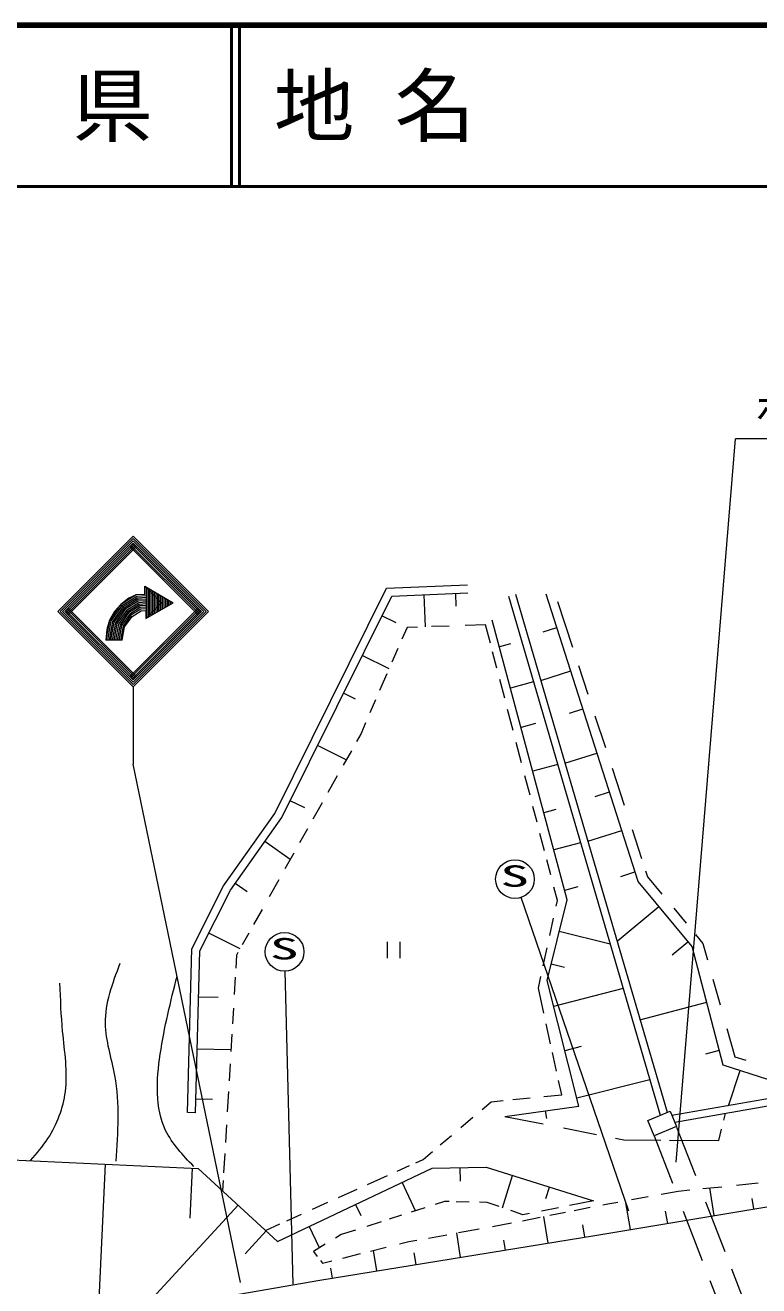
# Model space of a CAD drawing. Units: millimetres, scale not verified. Extents: x 40000 to 680000, y 20000 to 380000.
# Drawn here: x 354964 to 400452, y 301848 to 380000 of the extents above; entities that cross this region are included whole.
import ezdxf
from ezdxf.enums import TextEntityAlignment as Align

# ---------------------------------------------------------------- set-up
doc = ezdxf.new("R2010")
doc.units = ezdxf.units.MM
doc.header["$LTSCALE"] = 1000
for name, color, linetype, lineweight in [('M-BGD', 7, 'Continuous', 13), ('M-STR-STR3', 7, 'Continuous', 13), ('M-STR-STRC', 7, 'Continuous', 13), ('M-TTL', 7, 'Continuous', 13), ('M-TTL-LINE', 7, 'Continuous', 50)]:
    doc.layers.add(name, color=color, linetype=linetype, lineweight=lineweight)
doc.layers.add('M-TTL-TXT', color=7, linetype='Continuous')
doc.styles.add('ＭＳ ゴシック', font='')
doc.styles.get('ＭＳ ゴシック').set_extended_font_data('MS Gothic')

msp = doc.modelspace()

# ---------------------------------------------------------------- linework, layer by layer
at = {"layer": 'M-BGD'}
for p, q in [((370451, 331131), (377372, 345097)), ((377372, 345097), (382386, 345300)), ((377688, 344609), (382406, 344801)), ((379791, 342706), (379710, 344691)), ((381696, 343974), (381664, 344771)), ((385366, 344731), (394761, 312603)), ((392963, 326906), (387273, 344726)), ((370882, 330873), (377688, 344609)), ((384935, 344604), (394343, 312429)), ((387978, 344279), (388903, 341449)), ((377965, 342945), (377081, 343383)), ((388568, 325776), (383927, 343112)), ((378640, 342669), (378323, 341938)), ((379295, 342690), (378640, 342669)), ((381259, 342752), (380156, 342717)), ((383510, 342823), (382236, 342783)), ((383806, 341685), (383510, 342823)), ((387076, 342388), (387932, 342661)), ((385048, 341652), (384367, 341470)), ((377530, 340106), (375866, 340931)), ((378069, 341353), (377704, 340509)), ((384209, 340143), (383946, 341149)), ((386932, 339377), (388791, 339971)), ((389278, 340301), (389855, 338535)), ((377388, 339779), (376940, 338746)), ((384696, 338274), (384391, 339444)), ((386490, 339285), (385054, 338901)), ((375453, 338223), (374707, 338592)), ((376689, 338166), (376340, 337361)), ((385217, 336276), (384879, 337571)), ((388712, 337351), (389543, 337616)), ((390295, 337187), (390937, 335223)), ((375788, 336087), (375510, 335591)), ((376071, 336741), (375788, 336087)), ((386610, 336702), (385708, 336461)), ((374876, 334464), (373098, 335345)), ((385740, 334270), (385413, 335525)), ((375190, 335022), (374689, 334131)), ((388433, 334245), (390417, 334879)), ((387987, 334164), (386434, 333748)), ((391356, 333941), (392103, 331655)), ((374309, 333454), (373735, 332434)), ((386266, 332255), (385953, 333456)), ((390305, 332181), (391188, 332463)), ((372295, 331482), (371402, 331924)), ((373379, 331800), (372800, 330770)), ((386702, 330583), (386448, 331556)), ((387868, 331372), (387123, 331173)), ((367258, 326642), (370451, 331131)), ((367687, 326383), (370882, 330873)), ((372471, 330184), (371976, 329303)), ((389848, 329403), (391951, 330075)), ((392596, 330146), (393186, 328343)), ((371401, 328280), (369831, 329397)), ((389404, 329320), (387739, 328874)), ((371619, 328669), (371072, 327694)), ((391897, 327232), (392770, 327511)), ((393434, 327583), (393559, 327201)), ((368717, 326265), (367977, 326791)), ((370688, 327012), (370100, 325966)), ((396310, 322874), (392963, 326906)), ((393559, 327201), (394444, 326137)), ((365289, 322741), (367258, 326642)), ((365786, 322616), (367687, 326383)), ((387965, 325741), (387749, 326571)), ((389240, 326575), (388413, 326353)), ((387319, 320775), (388568, 325776)), ((387887, 325382), (387965, 325741)), ((391661, 323206), (394250, 325356)), ((395178, 325254), (395943, 324334)), ((387493, 323560), (387729, 324649)), ((368286, 322738), (366342, 323719)), ((368831, 323707), (368421, 322977)), ((391242, 323034), (388081, 323823)), ((396526, 323632), (396988, 323077)), ((377438, 322167), (377438, 323167)), ((378188, 323167), (378188, 322167)), ((387085, 321678), (387330, 322810)), ((395080, 322372), (396055, 323182)), ((398248, 315536), (396310, 322874)), ((396988, 323077), (397275, 322055)), ((365022, 312585), (365289, 322741)), ((365522, 312572), (365786, 322616)), ((368068, 322350), (368020, 321542)), ((368158, 322510), (368068, 322350)), ((388403, 321586), (387574, 321794)), ((367987, 320980), (367923, 319906)), ((386787, 320301), (386946, 321033)), ((389297, 312994), (387319, 320775)), ((397612, 320858), (398061, 319262)), ((366929, 319715), (365710, 319747)), ((387128, 318743), (386787, 320301)), ((392050, 320270), (387727, 319171)), ((367873, 319061), (367815, 318087)), ((393085, 318335), (397221, 319427)), ((387544, 316841), (387270, 318092)), ((367777, 317439), (367713, 316365)), ((398469, 317809), (398965, 316047)), ((367720, 316471), (365626, 316526)), ((389433, 316675), (388427, 316419)), ((387914, 315145), (387659, 316315)), ((397158, 316230), (398006, 316453)), ((398965, 316047), (399652, 315831)), ((367668, 315606), (367605, 314546)), ((411035, 315192), (395063, 312398)), ((401070, 314610), (398248, 315536)), ((398579, 313013), (399295, 315193)), ((388234, 313681), (388040, 314570)), ((393702, 314621), (389176, 313471)), ((410974, 314724), (395240, 311972)), ((366588, 313395), (365544, 313422)), ((367567, 313899), (367492, 312630)), ((385198, 313390), (386274, 313493)), ((387126, 313575), (388234, 313681)), ((383291, 312780), (383859, 313262)), ((383859, 313262), (384593, 313332)), ((384701, 312348), (389297, 312994)), ((387301, 312219), (387233, 312704)), ((393561, 312104), (394946, 312680)), ((394946, 312680), (395342, 311727)), ((365522, 312572), (365022, 312585)), ((381980, 311669), (382730, 312305)), ((384701, 312348), (387074, 311881)), ((393957, 311151), (393561, 312104)), ((398287, 312113), (398392, 312523)), ((367444, 311825), (367379, 310739)), ((380704, 310588), (381395, 311174)), ((388334, 311634), (390378, 311232)), ((395342, 311727), (393957, 311151)), ((393957, 311151), (395091, 308215)), ((395356, 311691), (396517, 308684)), ((397967, 310859), (398145, 311558)), ((391566, 310999), (392080, 310898)), ((392080, 310898), (394385, 310883)), ((394916, 310879), (397967, 310859)), ((350758, 309814), (365697, 309129)), ((367339, 310051), (367268, 308861)), ((379180, 309479), (379637, 309684)), ((379637, 309684), (380222, 310180)), ((359504, 299834), (359943, 309393)), ((365195, 306050), (365337, 309145)), ((365697, 309129), (370611, 304603)), ((370611, 304603), (380189, 309150)), ((378035, 308963), (378791, 309303)), ((380189, 309150), (383554, 309200)), ((381947, 308332), (381934, 309176)), ((383554, 309200), (390211, 307114)), ((390277, 304961), (415334, 309165)), ((367239, 308371), (367202, 307743)), ((376195, 308134), (377420, 308686)), ((379173, 306499), (378333, 308269)), ((384558, 306689), (385185, 308689)), ((387249, 307260), (387472, 307972)), ((396981, 307874), (398151, 307993)), ((399074, 308087), (400414, 308224)), ((374395, 307323), (375544, 307841)), ((392555, 307194), (393594, 307383)), ((394406, 307530), (395444, 307718)), ((395444, 307718), (396176, 307792)), ((397387, 307915), (397674, 306202)), ((400010, 307259), (400119, 306613)), ((362134, 300287), (368175, 306846)), ((372777, 306595), (373733, 307025)), ((375789, 306183), (375449, 306900)), ((379747, 306682), (378905, 306413)), ((380966, 307071), (380378, 306884)), ((381244, 307066), (380966, 307071)), ((382499, 307040), (381694, 307056)), ((383619, 307017), (383132, 307027)), ((384345, 306763), (383619, 307017)), ((385830, 306244), (385074, 306508)), ((388038, 306682), (386983, 306473)), ((387502, 306219), (388465, 306410)), ((390211, 307114), (388715, 306817)), ((389013, 306518), (389991, 306712)), ((390785, 306869), (391082, 306928)), ((391082, 306928), (391702, 307040)), ((392172, 307124), (392473, 305330)), ((394654, 306471), (394781, 305717)), ((395760, 306483), (396942, 303420)), ((397148, 307052), (398336, 303975)), ((369870, 305285), (370751, 305682)), ((371193, 305881), (372090, 306285)), ((377034, 305816), (376145, 305532)), ((378297, 306219), (377536, 305976)), ((383946, 305533), (385112, 305746)), ((385112, 305746), (385127, 305749)), ((385805, 305883), (386897, 306099)), ((386241, 306325), (385830, 306244)), ((387104, 306140), (387371, 304491)), ((389517, 305617), (389640, 304858)), ((368610, 303836), (369910, 305248)), ((373213, 304202), (372579, 305538)), ((373237, 302201), (390277, 304961)), ((374556, 305025), (374195, 304803)), ((375435, 305306), (374556, 305025)), ((379966, 304805), (381101, 305013)), ((381699, 305122), (381944, 303611)), ((381827, 305145), (383108, 305380)), ((373568, 304419), (372843, 303974)), ((376377, 303995), (377349, 304235)), ((376544, 304036), (376749, 302770)), ((378171, 304439), (378756, 304584)), ((378756, 304584), (379247, 304673)), ((384621, 304675), (384720, 304061)), ((372843, 303974), (373074, 303674)), ((373275, 303413), (373396, 303256)), ((373396, 303256), (373971, 303399)), ((374663, 303570), (375759, 303841)), ((379068, 303887), (379185, 303164)), ((373887, 302946), (373988, 302322)), ((398754, 302894), (400120, 299355)), ((352126, 298562), (373237, 302201)), ((397421, 302180), (398725, 298804))]:
    msp.add_line(p, q, dxfattribs=at)
for points, knots in [([(360605, 309578), (360724, 311353), (360842, 313129), (360521, 314883), (360322, 315969), (359955, 317046), (359940, 318115), (359922, 319366), (360387, 320606), (360851, 321846)], [0, 0, 0, 0, 1, 1, 1, 2, 2, 2, 3, 3, 3, 3]), ([(355294, 309606), (355675, 310050), (356056, 310495), (356377, 310986), (356944, 311852), (357324, 312864), (357454, 313887), (357611, 315122), (357405, 316372), (357287, 317617), (357194, 318614), (357157, 319608), (357121, 320602)], [0, 0, 0, 0, 1, 1, 1, 2, 2, 2, 3, 3, 3, 4, 4, 4, 4]), ([(365413, 309247), (364741, 309952), (364070, 310657), (363672, 311485), (363006, 312868), (363103, 314592), (363339, 316210), (363586, 317901), (363984, 319476), (364383, 321051)], [0, 0, 0, 0, 1, 1, 1, 2, 2, 2, 3, 3, 3, 3])]:
    msp.add_open_spline(points, degree=3, knots=knots, dxfattribs=at)
at = {"layer": 'M-STR-STR3'}
for p in [(395330, 309514), (427214, 354349)]:
    msp.add_line(p, (398997, 354357), dxfattribs=at)
at = {"layer": 'M-STR-STRC'}
for p, q in [((356994, 343650), (361660, 348318)), ((357136, 343650), (361660, 348176)), ((357277, 343650), (361660, 348035)), ((357418, 343650), (361660, 347894)), ((357489, 343579), (361731, 347823)), ((361589, 347823), (365833, 343581)), ((361660, 348318), (366328, 343652)), ((361660, 348176), (366187, 343652)), ((361660, 348035), (366045, 343652)), ((361660, 347894), (365904, 343652)), ((357560, 343509), (361802, 347752)), ((357631, 343438), (361872, 347682)), ((361448, 347681), (365692, 343440)), ((361519, 347752), (365762, 343511)), ((361848, 344682), (360893, 344087)), ((361848, 344682), (361386, 344479)), ((362380, 344716), (361848, 344682)), ((362380, 344716), (362377, 344716)), ((362380, 344716), (362380, 345216)), ((362380, 345216), (363410, 344186)), ((362380, 345216), (364142, 344199)), ((362480, 343255), (362480, 345158)), ((362580, 343355), (362580, 345100)), ((362680, 343455), (362680, 345043)), ((362780, 343413), (362780, 344985)), ((362880, 343471), (362880, 344927)), ((362980, 343528), (362980, 344870)), ((363080, 343586), (363080, 344812)), ((363180, 343644), (363180, 344754)), ((363280, 343702), (363280, 344696)), ((360893, 344087), (360183, 343111)), ((360962, 344013), (360278, 343070)), ((361031, 343938), (360372, 343030)), ((360893, 344087), (360505, 343647)), ((361386, 344479), (360893, 344087)), ((361879, 344584), (360962, 344013)), ((361911, 344486), (361031, 343938)), ((361942, 344388), (361101, 343864)), ((361974, 344290), (361170, 343789)), ((362005, 344191), (361240, 343715)), ((362036, 344093), (361309, 343640)), ((362068, 343995), (361379, 343566)), ((362099, 343897), (361448, 343491)), ((362480, 344622), (361879, 344584)), ((362480, 344522), (361911, 344486)), ((362480, 344422), (361942, 344388)), ((362480, 344321), (361974, 344290)), ((362480, 344221), (362005, 344191)), ((362480, 344121), (362036, 344093)), ((362480, 344021), (362068, 343995)), ((362480, 343921), (362099, 343897)), ((362443, 343218), (364142, 344199)), ((362443, 343218), (363410, 344186)), ((363380, 343759), (363380, 344639)), ((363480, 343817), (363480, 344581)), ((363580, 343875), (363580, 344523)), ((363680, 343933), (363680, 344466)), ((363780, 343990), (363780, 344408)), ((363880, 344048), (363880, 344350)), ((363980, 344106), (363980, 344292)), ((364080, 344164), (364080, 344235)), ((356994, 343650), (361662, 338984)), ((357136, 343650), (361662, 339125)), ((357277, 343650), (361662, 339267)), ((357418, 343650), (361662, 339408)), ((357489, 343721), (361733, 339479)), ((357560, 343791), (361804, 339550)), ((357631, 343862), (361874, 339621)), ((360183, 343111), (359957, 341882)), ((360183, 343111), (360035, 342534)), ((360505, 343647), (360183, 343111)), ((361101, 343864), (360466, 342990)), ((361170, 343789), (360560, 342949)), ((361240, 343715), (360655, 342909)), ((361309, 343640), (360749, 342868)), ((361379, 343566), (360843, 342828)), ((361448, 343491), (360937, 342788)), ((361518, 343416), (361032, 342747)), ((361126, 342707), (361587, 343342)), ((361450, 339620), (365692, 343864)), ((362131, 343798), (361518, 343416)), ((361521, 339550), (365762, 343793)), ((361587, 343342), (362162, 343700)), ((361591, 339479), (365833, 343723)), ((361662, 339408), (365904, 343652)), ((361662, 339267), (366045, 343652)), ((361662, 339125), (366187, 343652)), ((361662, 338984), (366328, 343652)), ((362480, 343820), (362131, 343798)), ((362162, 343700), (362443, 343718)), ((362443, 343718), (362443, 343218)), ((360035, 342534), (359957, 341882)), ((360278, 343070), (360059, 341882)), ((360372, 343030), (360161, 341882)), ((360466, 342990), (360262, 341882)), ((360560, 342949), (360364, 341882)), ((360655, 342909), (360466, 341882)), ((360749, 342868), (360567, 341882)), ((360843, 342828), (360669, 341882)), ((360937, 342788), (360771, 341882)), ((361032, 342747), (360873, 341882)), ((360974, 341882), (361126, 342707)), ((360974, 341882), (359957, 341882)), ((361662, 338984), (361663, 334188)), ((368319, 302043), (361663, 334188)), ((387164, 328813), (386882, 329895)), ((387553, 327320), (387312, 328247)), ((392397, 306468), (385722, 325923)), ((369662, 325185), (369129, 324238)), ((371588, 301951), (371076, 321352))]:
    msp.add_line(p, q, dxfattribs=at)
for centre in [(385333, 327058), (371044, 322552)]:
    msp.add_circle(centre, 1200, dxfattribs=at)
at = {"layer": 'M-TTL', "color": 2, "lineweight": 140}
msp.add_line((680000, 380000), (40000, 380000), dxfattribs=at)
at = {"layer": 'M-TTL-LINE'}
for p, q in [((367750, 380000), (367750, 370000)), ((368250, 380000), (368250, 370000)), ((40000, 370000), (680000, 370000))]:
    msp.add_line(p, q, dxfattribs=at)

# ---------------------------------------------------------------- texts
at = {"layer": 'M-STR-STR3', "style": 'ＭＳ ゴシック'}
msp.add_text('ボックス\u3000W=1.5H=1.0', height=1833, rotation=0.014, dxfattribs=at).set_placement((400234, 354782), align=Align.BOTTOM_LEFT)
at = {"layer": 'M-STR-STRC', "style": 'ＭＳ ゴシック', "width": 2}
for p in [(384415, 326195), (370126, 321689)]:
    msp.add_text('S', height=1320, rotation=0.014, dxfattribs=at).set_placement(p, align=Align.BOTTOM_LEFT)
at = {"layer": 'M-TTL-TXT', "style": 'ＭＳ ゴシック'}
msp.add_text('山\u3000口\u3000県', height=3666, dxfattribs=at).set_placement((350375, 375000), align=Align.MIDDLE_CENTER)
msp.add_text('地 名', height=3666, dxfattribs=at).set_placement((370380, 375000), align=Align.MIDDLE_LEFT)

doc.saveas('drawing.dxf')
